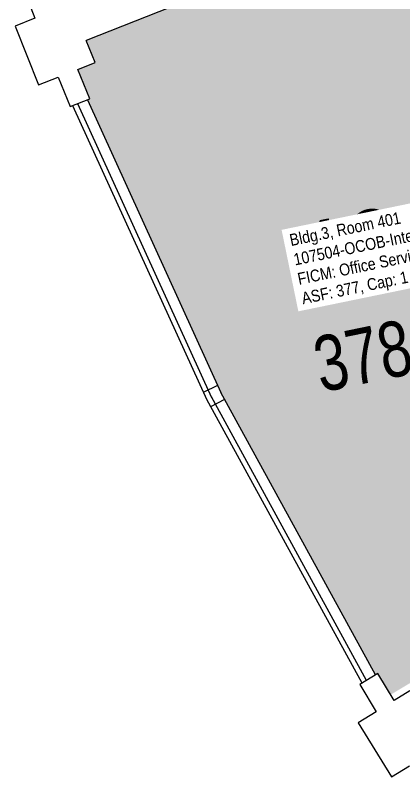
# Model space of a CAD drawing. Header units: inches. Extents: x 69197310 to 69200176, y 27671258 to 27673533.
# Drawn here: x 69198148 to 69198295.1, y 27672049.8 to 27672338.1 of the extents above; entities that cross this region are included whole.
import ezdxf
from ezdxf.enums import TextEntityAlignment as Align

# ---------------------------------------------------------------- set-up
doc = ezdxf.new("R2010")
doc.units = ezdxf.units.IN
doc.header["$LTSCALE"] = 100
doc.header["$MEASUREMENT"] = 0
for name, color, linetype in [('A-GLAZ', 1, 'CONTINUOUS'), ('A-IDEN-RNUM', 7, 'CONTINUOUS'), ('A-IDEN-SNUM', 4, 'CONTINUOUS'), ('A-IDEN-VNUM', 4, 'CONTINUOUS'), ('A-WALL', 5, 'CONTINUOUS'), ('AREA-TEXT', 3, 'CONTINUOUS'), ('Rooms-Category-Color', 7, 'CONTINUOUS'), ('Rooms-College-Color', 7, 'CONTINUOUS'), ('Rooms-Department-Color', 7, 'CONTINUOUS'), ('Rooms-Division-Color', 7, 'CONTINUOUS'), ('Rooms-Information', 7, 'CONTINUOUS')]:
    doc.layers.add(name, color=color, linetype=linetype)
doc.styles.add('CP_AREA', font='arial.ttf', dxfattribs={"height": 15})
doc.styles.add('CP_ROOMSNUMBER', font='arial.ttf', dxfattribs={"height": 1})
doc.styles.add('CP_ROOMVNUMBER', font='arial.ttf', dxfattribs={"width": 0.85, "height": 0.075})

msp = doc.modelspace()

# ---------------------------------------------------------------- hatches: boundary and pattern name
at = {"layer": 'Rooms-Category-Color', "true_color": 0xfa9ba3}
msp.add_hatch(color=241, dxfattribs=at).paths.add_polyline_path([(69198175.33, 27672306.16), (69198225.92, 27672195.27), (69198284.46, 27672088.37), (69198285.31, 27672088.88), (69198290.15, 27672080.83), (69198337.27, 27672109.14), (69198499.25, 27672208.85), (69198446.99, 27672302.69), (69198366.21, 27672262.22), (69198363.76, 27672267.7), (69198390.61, 27672281.15), (69198340.08, 27672394.03), (69198174.9, 27672328.58), (69198178.22, 27672320.21), (69198171.71, 27672317.63), (69198176.25, 27672306.52)])
at = {"layer": 'Rooms-College-Color', "true_color": 0xfa9ba3}
msp.add_hatch(color=241, dxfattribs=at).paths.add_polyline_path([(69198175.33, 27672306.16), (69198225.92, 27672195.27), (69198284.46, 27672088.37), (69198285.31, 27672088.88), (69198290.15, 27672080.83), (69198337.27, 27672109.14), (69198499.25, 27672208.85), (69198446.99, 27672302.69), (69198366.21, 27672262.22), (69198363.76, 27672267.7), (69198390.61, 27672281.15), (69198340.08, 27672394.03), (69198174.9, 27672328.58), (69198178.22, 27672320.21), (69198171.71, 27672317.63), (69198176.25, 27672306.52)])
at = {"layer": 'Rooms-Department-Color', "true_color": 0xfa9ba3}
msp.add_hatch(color=241, dxfattribs=at).paths.add_polyline_path([(69198175.33, 27672306.16), (69198225.92, 27672195.27), (69198284.46, 27672088.37), (69198285.31, 27672088.88), (69198290.15, 27672080.83), (69198337.27, 27672109.14), (69198499.25, 27672208.85), (69198446.99, 27672302.69), (69198366.21, 27672262.22), (69198363.76, 27672267.7), (69198390.61, 27672281.15), (69198340.08, 27672394.03), (69198174.9, 27672328.58), (69198178.22, 27672320.21), (69198171.71, 27672317.63), (69198176.25, 27672306.52)])
at = {"layer": 'Rooms-Division-Color', "true_color": 0xfa9ba3}
msp.add_hatch(color=241, dxfattribs=at).paths.add_polyline_path([(69198175.33, 27672306.16), (69198225.92, 27672195.27), (69198284.46, 27672088.37), (69198285.31, 27672088.88), (69198290.15, 27672080.83), (69198337.27, 27672109.14), (69198499.25, 27672208.85), (69198446.99, 27672302.69), (69198366.21, 27672262.22), (69198363.76, 27672267.7), (69198390.61, 27672281.15), (69198340.08, 27672394.03), (69198174.9, 27672328.58), (69198178.22, 27672320.21), (69198171.71, 27672317.63), (69198176.25, 27672306.52)])

# ---------------------------------------------------------------- linework, layer by layer
at = {"layer": 'A-GLAZ'}
for p, q in [((69198169.74, 27672303.95), (69198220.56, 27672192.55)), ((69198171.6, 27672304.68), (69198222.38, 27672193.38)), ((69198175.33, 27672306.16), (69198225.92, 27672195.27)), ((69198224.57, 27672197.96), (69198219.2, 27672195.27)), ((69198284.46, 27672088.37), (69198225.92, 27672195.27)), ((69198279.34, 27672085.22), (69198220.53, 27672192.62)), ((69198227.26, 27672192.59), (69198221.89, 27672189.9)), ((69198281.05, 27672086.27), (69198222.29, 27672193.58))]:
    msp.add_line(p, q, dxfattribs=at)
at = {"layer": 'A-WALL'}
for p, q in [((69198340.08, 27672394.03), (69198174.9, 27672328.58)), ((69198151.13, 27672348.2), (69198155.43, 27672337)), ((69198155.43, 27672337), (69198147.99, 27672334.05)), ((69198147.99, 27672334.05), (69198156.83, 27672311.74)), ((69198178.22, 27672320.21), (69198174.9, 27672328.58)), ((69198171.71, 27672317.63), (69198178.22, 27672320.21)), ((69198176.25, 27672306.52), (69198171.71, 27672317.63)), ((69198156.83, 27672311.74), (69198164.27, 27672314.69)), ((69198164.27, 27672314.69), (69198168.81, 27672303.58)), ((69198168.81, 27672303.58), (69198176.25, 27672306.52)), ((69198285.3, 27672088.89), (69198278.49, 27672084.7)), ((69198291.48, 27672078.6), (69198285.3, 27672088.89)), ((69198278.49, 27672084.7), (69198284.67, 27672074.41)), ((69198297.44, 27672082.27), (69198291.48, 27672078.6)), ((69198284.67, 27672074.41), (69198277.86, 27672070.22)), ((69198277.86, 27672070.22), (69198290.44, 27672049.78)), ((69198290.44, 27672049.78), (69198297.25, 27672053.97))]:
    msp.add_line(p, q, dxfattribs=at)

# ---------------------------------------------------------------- texts
at = {"layer": 'A-IDEN-RNUM', "style": 'CP_ROOMSNUMBER', "width": 0.85}
msp.add_text('0401-00', height=1, rotation=11.615, dxfattribs=at).set_placement((69198284.68, 27672248.85), align=Align.MIDDLE)
at = {"layer": 'A-IDEN-SNUM', "style": 'CP_ROOMSNUMBER', "width": 0.85}
msp.add_text('0030040100', height=1, rotation=11.615, dxfattribs=at).set_placement((69198284.68, 27672248.85), align=Align.MIDDLE)
at = {"layer": 'A-IDEN-VNUM', "style": 'CP_ROOMVNUMBER', "width": 0.85}
msp.add_text('401', height=31.5, rotation=11.615, dxfattribs=at).set_placement((69198284.68, 27672248.85), align=Align.MIDDLE)
at = {"layer": 'AREA-TEXT', "style": 'CP_AREA', "width": 0.75}
msp.add_text('378 SF', height=21, rotation=11.6779, dxfattribs=at).set_placement((69198296.42, 27672212.71), align=Align.MIDDLE_CENTER)

# ---------------------------------------------------------------- next in the draw order: texts
at = {"layer": 'Rooms-Information', "insert": (69198257.24, 27672227.34), "char_height": 4.5, "width": 100.8, "attachment_point": 7, "rotation": 11.615, "style": 'CP_ROOMVNUMBER', "bg_fill": 3, "box_fill_scale": 1.5, "bg_fill_color": 256, "bg_fill_true_color": 13158600, "bg_fill_transparency": 0}
msp.add_mtext('Bldg.3, Room 401^M^J107504-OCOB-Internl College Spt Svcs^M^JFICM: Office Service^M^JASF: 377, Cap: 1', dxfattribs=at)

doc.saveas('drawing.dxf')
